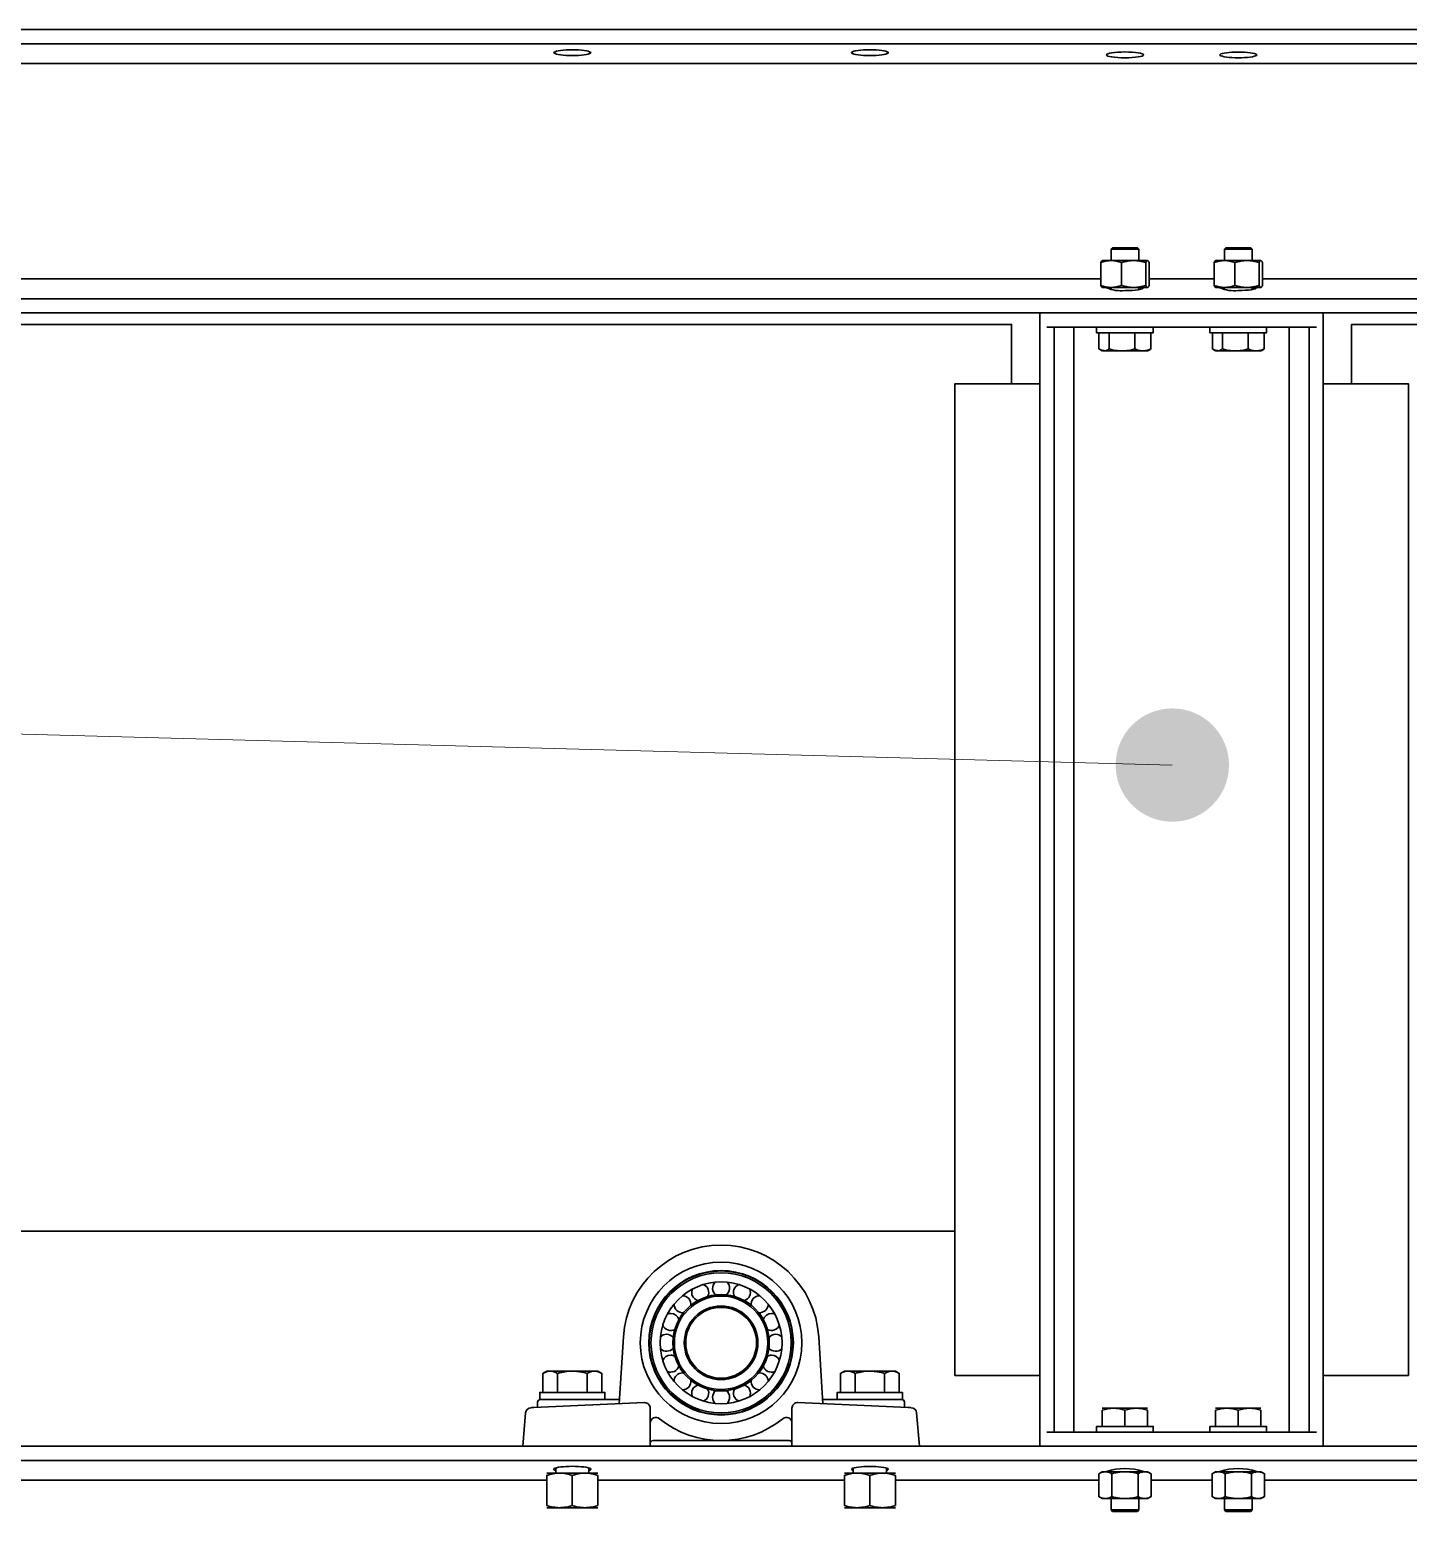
# Model space of a CAD drawing. Header units: millimetres. Extents: x -8400 to 8400, y -5940 to 5940.
# Drawn here: x -4078 to -3591, y 3918 to 4441 of the extents above; entities that cross this region are included whole.
import ezdxf

# ---------------------------------------------------------------- set-up
doc = ezdxf.new("R2010")
doc.units = ezdxf.units.MM
doc.layers.add('粗实线层', color=7, linetype='Continuous', lineweight=35)
doc.layers.add('细实线层', color=7, linetype='Continuous', lineweight=18)

# ---------------------------------------------------------------- blocks, each defined once
blk = doc.blocks.new('*X13')
at = {"layer": '细实线层', "lineweight": 18}
h = blk.add_hatch(color=0, dxfattribs=at)
edge = h.paths.add_edge_path(flags=0)
edge.add_arc((0, 0), 20, 0, 360)
at = {"layer": '细实线层', "color": 0}
blk.add_line((0, 0), (-2359.72, 63.78), dxfattribs=at)

msp = doc.modelspace()

# ---------------------------------------------------------------- linework, layer by layer
at = {"layer": '粗实线层', "linetype": 'Continuous', "lineweight": 35}
for points in [[(-1771.342, 4438.337), (-1771.342, 4440.77), (-5571.342, 4440.77), (-5571.342, 4438.337)], [(-1771.342, 4435.771), (-5571.342, 4435.771)], [(-5528.295, 4428.77), (-1814.389, 4428.77)], [(-3686.476, 4359.27), (-3686.476, 4363.284), (-3686.963, 4363.771), (-3687.077, 4363.771), (-3687.414, 4363.771), (-3687.956, 4363.771), (-3688.675, 4363.771), (-3689.534, 4363.771), (-3690.487, 4363.771), (-3691.484, 4363.771), (-3692.474, 4363.771), (-3693.405, 4363.771), (-3694.228, 4363.771), (-3694.901, 4363.771), (-3695.387, 4363.771), (-3695.637, 4363.771), (-3695.721, 4363.771), (-3696.208, 4363.284), (-3696.208, 4359.27)], [(-3686.476, 4363.284), (-3686.584, 4363.284), (-3686.904, 4363.284), (-3687.422, 4363.284), (-3688.115, 4363.284), (-3688.951, 4363.284), (-3689.893, 4363.284), (-3690.901, 4363.284), (-3691.927, 4363.284), (-3692.928, 4363.284), (-3693.858, 4363.284), (-3694.676, 4363.284), (-3695.346, 4363.284), (-3695.837, 4363.284), (-3696.114, 4363.284), (-3696.208, 4363.284)], [(-3646.476, 4363.284), (-3646.962, 4363.771), (-3647.077, 4363.771), (-3647.414, 4363.771), (-3647.956, 4363.771), (-3648.675, 4363.771), (-3649.534, 4363.771), (-3650.487, 4363.771), (-3651.484, 4363.771), (-3652.474, 4363.771), (-3653.405, 4363.771), (-3654.228, 4363.771), (-3654.901, 4363.771), (-3655.387, 4363.771), (-3655.637, 4363.771), (-3655.721, 4363.771), (-3656.208, 4363.284)], [(-3646.476, 4359.27), (-3646.476, 4363.284), (-3646.584, 4363.284), (-3646.904, 4363.284), (-3647.422, 4363.284), (-3648.115, 4363.284), (-3648.951, 4363.284), (-3649.893, 4363.284), (-3650.9, 4363.284), (-3651.927, 4363.284), (-3652.928, 4363.284), (-3653.858, 4363.284), (-3654.676, 4363.284), (-3655.346, 4363.284), (-3655.837, 4363.284), (-3656.114, 4363.284), (-3656.208, 4363.284), (-3656.208, 4359.27)], [(-3699.875, 4358.556), (-3699.727, 4358.852), (-3699.577, 4359.078), (-3699.502, 4359.16), (-3699.427, 4359.221), (-3699.411, 4359.23)], [(-3699.414, 4359.228), (-3699.342, 4359.27), (-3699.208, 4359.27), (-3698.81, 4359.27), (-3698.162, 4359.27), (-3697.285, 4359.27), (-3696.21, 4359.27), (-3695.033, 4359.27), (-3693.745, 4359.27), (-3692.383, 4359.27), (-3690.99, 4359.27), (-3689.607, 4359.27), (-3688.278, 4359.27), (-3688.817, 4359.258), (-3689.356, 4359.222), (-3689.892, 4359.162), (-3690.427, 4359.079), (-3690.694, 4359.03), (-3690.961, 4358.975), (-3691.094, 4358.947), (-3691.227, 4358.916), (-3691.36, 4358.885), (-3691.493, 4358.852), (-3692.021, 4358.712), (-3692.544, 4358.556)], [(-3684.011, 4358.556), (-3683.863, 4358.852), (-3683.714, 4359.078), (-3683.639, 4359.16), (-3683.563, 4359.221), (-3683.525, 4359.242), (-3683.487, 4359.258), (-3683.468, 4359.264), (-3683.448, 4359.268), (-3683.429, 4359.27), (-3683.41, 4359.27), (-3683.711, 4359.27), (-3684.244, 4359.27), (-3684.993, 4359.27), (-3685.935, 4359.27), (-3687.041, 4359.27), (-3688.278, 4359.27), (-3687.736, 4359.258), (-3687.192, 4359.221), (-3687.124, 4359.215), (-3687.056, 4359.208), (-3686.988, 4359.201), (-3686.92, 4359.193), (-3686.785, 4359.177), (-3686.65, 4359.16), (-3686.38, 4359.121), (-3686.112, 4359.076), (-3685.58, 4358.972), (-3685.053, 4358.85), (-3684.53, 4358.711), (-3684.011, 4358.556), (-3684.011, 4350.485)], [(-3683.41, 4349.77), (-3683.391, 4349.771), (-3683.372, 4349.774), (-3683.352, 4349.778), (-3683.333, 4349.783), (-3683.295, 4349.799), (-3683.257, 4349.82), (-3683.181, 4349.881), (-3683.106, 4349.963), (-3682.957, 4350.189), (-3682.809, 4350.485), (-3682.809, 4358.556), (-3682.957, 4358.852), (-3683.106, 4359.078), (-3683.182, 4359.16), (-3683.257, 4359.221), (-3683.333, 4359.258), (-3683.41, 4359.27)], [(-3659.875, 4358.556), (-3659.727, 4358.852), (-3659.577, 4359.078), (-3659.502, 4359.16), (-3659.427, 4359.221), (-3659.411, 4359.23)], [(-3659.414, 4359.228), (-3659.342, 4359.27), (-3659.208, 4359.27), (-3658.81, 4359.27), (-3658.162, 4359.27), (-3657.285, 4359.27), (-3656.21, 4359.27), (-3655.033, 4359.27), (-3653.745, 4359.27), (-3652.383, 4359.27), (-3650.99, 4359.27), (-3649.607, 4359.27), (-3648.278, 4359.27), (-3648.817, 4359.258), (-3649.356, 4359.222), (-3649.892, 4359.162), (-3650.427, 4359.079), (-3650.694, 4359.03), (-3650.961, 4358.975), (-3651.094, 4358.947), (-3651.227, 4358.916), (-3651.36, 4358.885), (-3651.493, 4358.852), (-3652.021, 4358.712), (-3652.544, 4358.556)], [(-3644.011, 4358.556), (-3644.53, 4358.711), (-3645.053, 4358.85), (-3645.581, 4358.972), (-3646.112, 4359.076), (-3646.38, 4359.121), (-3646.649, 4359.16), (-3646.785, 4359.177), (-3646.92, 4359.193), (-3646.988, 4359.201), (-3647.056, 4359.208), (-3647.124, 4359.215), (-3647.192, 4359.221), (-3647.736, 4359.258), (-3648.278, 4359.27), (-3647.041, 4359.27), (-3645.935, 4359.27), (-3644.993, 4359.27), (-3644.244, 4359.27), (-3643.711, 4359.27), (-3643.41, 4359.27), (-3643.429, 4359.27), (-3643.448, 4359.268), (-3643.467, 4359.264), (-3643.487, 4359.258), (-3643.525, 4359.242), (-3643.563, 4359.221), (-3643.639, 4359.16), (-3643.714, 4359.078), (-3643.863, 4358.852), (-3644.011, 4358.556), (-3644.011, 4350.485), (-3643.863, 4350.189), (-3643.714, 4349.963), (-3643.638, 4349.88), (-3643.563, 4349.82), (-3643.487, 4349.783), (-3643.41, 4349.77), (-3643.711, 4349.77), (-3644.244, 4349.77), (-3644.993, 4349.77), (-3645.935, 4349.77), (-3647.041, 4349.77), (-3648.278, 4349.77), (-3647.736, 4349.783), (-3647.192, 4349.82), (-3647.124, 4349.827), (-3647.056, 4349.833), (-3646.988, 4349.84), (-3646.92, 4349.848), (-3646.785, 4349.864), (-3646.649, 4349.881), (-3646.38, 4349.92), (-3646.112, 4349.965), (-3645.581, 4350.069), (-3645.053, 4350.191), (-3644.53, 4350.331), (-3644.011, 4350.485)], [(-3643.41, 4349.77), (-3643.391, 4349.771), (-3643.372, 4349.774), (-3643.352, 4349.778), (-3643.333, 4349.783), (-3643.295, 4349.799), (-3643.257, 4349.82), (-3643.181, 4349.881), (-3643.106, 4349.963), (-3642.957, 4350.189), (-3642.809, 4350.485), (-3642.809, 4358.556), (-3642.957, 4358.852), (-3643.106, 4359.078), (-3643.182, 4359.16), (-3643.257, 4359.221), (-3643.333, 4359.258), (-3643.41, 4359.27)], [(-3699.842, 4352.771), (-4637.789, 4352.771)], [(-3659.883, 4352.771), (-3682.801, 4352.771)], [(-2704.895, 4352.771), (-3642.842, 4352.771)], [(-3692.544, 4350.485), (-3692.021, 4350.329), (-3691.493, 4350.189), (-3691.36, 4350.156), (-3691.227, 4350.125), (-3691.094, 4350.094), (-3690.961, 4350.065), (-3690.694, 4350.011), (-3690.427, 4349.962), (-3689.892, 4349.879), (-3689.356, 4349.819), (-3688.817, 4349.783), (-3688.278, 4349.77), (-3689.607, 4349.77), (-3690.99, 4349.77), (-3692.383, 4349.77), (-3693.745, 4349.77), (-3695.033, 4349.77), (-3696.21, 4349.77), (-3697.238, 4349.77), (-3698.087, 4349.77), (-3698.732, 4349.77), (-3699.152, 4349.77), (-3699.334, 4349.77), (-3699.274, 4349.77), (-3699.293, 4349.771), (-3699.312, 4349.774), (-3699.331, 4349.778), (-3699.351, 4349.783), (-3699.389, 4349.799), (-3699.427, 4349.82), (-3699.503, 4349.881), (-3699.578, 4349.963), (-3699.727, 4350.189), (-3699.875, 4350.485)], [(-3696.208, 4349.77), (-3696.208, 4349.01)], [(-3686.476, 4349.01), (-3686.476, 4349.77)], [(-3652.544, 4350.485), (-3652.021, 4350.329), (-3651.493, 4350.189), (-3651.36, 4350.156), (-3651.227, 4350.125), (-3651.094, 4350.094), (-3650.961, 4350.065), (-3650.694, 4350.011), (-3650.427, 4349.962), (-3649.892, 4349.879), (-3649.356, 4349.819), (-3648.817, 4349.783), (-3648.278, 4349.77), (-3649.607, 4349.77), (-3650.99, 4349.77), (-3652.383, 4349.77), (-3653.745, 4349.77), (-3655.033, 4349.77), (-3656.21, 4349.77), (-3657.238, 4349.77), (-3658.087, 4349.77), (-3658.732, 4349.77), (-3659.152, 4349.77), (-3659.334, 4349.77), (-3659.274, 4349.77), (-3659.293, 4349.771), (-3659.312, 4349.774), (-3659.331, 4349.778), (-3659.351, 4349.783), (-3659.389, 4349.799), (-3659.427, 4349.82), (-3659.503, 4349.881), (-3659.578, 4349.963), (-3659.727, 4350.189), (-3659.875, 4350.485)], [(-3656.208, 4349.77), (-3656.208, 4349.01)], [(-3646.476, 4349.01), (-3646.476, 4349.77)], [(-5571.342, 4345.771), (-1771.342, 4345.771)], [(-5571.342, 4343.204), (-5571.342, 4340.771), (-1771.342, 4340.771), (-1771.342, 4343.204)], [(-3731.342, 4315.767), (-3731.342, 4336.707), (-4621.351, 4336.707)], [(-3718.909, 4335.771), (-3623.775, 4335.771)], [(-3716.342, 3945.771), (-3716.342, 4335.771)], [(-3709.342, 3945.771), (-3709.342, 4335.771)], [(-3701.342, 4335.771), (-3701.342, 4333.77), (-3701.15, 4333.77), (-3700.579, 4333.77), (-3699.931, 4333.77), (-3699.102, 4333.77), (-3698.112, 4333.77), (-3696.981, 4333.77), (-3695.731, 4333.77), (-3694.39, 4333.77), (-3692.985, 4333.77), (-3691.546, 4333.77), (-3690.103, 4333.77), (-3688.685, 4333.77), (-3687.323, 4333.77), (-3686.045, 4333.77), (-3684.878, 4333.77), (-3683.846, 4333.77), (-3682.97, 4333.77), (-3682.269, 4333.77), (-3681.757, 4333.77), (-3681.446, 4333.77), (-3681.342, 4333.77), (-3681.342, 4335.771)], [(-3661.342, 4335.771), (-3661.342, 4333.77), (-3661.149, 4333.77), (-3660.579, 4333.77), (-3659.931, 4333.77), (-3659.103, 4333.77), (-3658.112, 4333.77), (-3656.981, 4333.77), (-3655.731, 4333.77), (-3654.39, 4333.77), (-3652.985, 4333.77), (-3651.546, 4333.77), (-3650.103, 4333.77), (-3648.685, 4333.77), (-3647.323, 4333.77), (-3646.045, 4333.77), (-3644.878, 4333.77), (-3643.846, 4333.77), (-3642.97, 4333.77), (-3642.269, 4333.77), (-3641.757, 4333.77), (-3641.446, 4333.77), (-3641.342, 4333.77), (-3641.342, 4335.771)], [(-3633.342, 4335.771), (-3633.342, 3945.771)], [(-3626.342, 4335.771), (-3626.342, 3945.771)], [(-2721.333, 4336.707), (-3611.342, 4336.707), (-3611.342, 4315.767)], [(-3698.732, 4327.371), (-3698.956, 4327.383), (-3699.179, 4327.42), (-3699.401, 4327.479), (-3699.623, 4327.562), (-3699.734, 4327.611), (-3699.844, 4327.666), (-3699.9, 4327.695), (-3699.955, 4327.725), (-3700.01, 4327.756), (-3700.065, 4327.789), (-3700.284, 4327.93), (-3700.501, 4328.085), (-3700.501, 4333.77)], [(-3687.804, 4333.77), (-3687.804, 4328.085), (-3688.932, 4327.789), (-3690.07, 4327.563), (-3690.643, 4327.48), (-3691.22, 4327.42), (-3691.8, 4327.383), (-3692.383, 4327.371), (-3692.529, 4327.371), (-3692.675, 4327.373), (-3692.821, 4327.377), (-3692.967, 4327.383), (-3693.258, 4327.398), (-3693.548, 4327.42), (-3694.125, 4327.48), (-3694.699, 4327.563), (-3695.837, 4327.789), (-3696.963, 4328.085), (-3696.963, 4333.77)], [(-3682.183, 4328.085), (-3682.398, 4327.93), (-3682.615, 4327.791), (-3682.834, 4327.668), (-3683.054, 4327.565), (-3683.165, 4327.52), (-3683.277, 4327.481), (-3683.333, 4327.464), (-3683.389, 4327.447), (-3683.417, 4327.44), (-3683.446, 4327.433), (-3683.474, 4327.426), (-3683.502, 4327.42), (-3683.727, 4327.383), (-3683.952, 4327.371), (-3683.532, 4327.371), (-3683.35, 4327.371), (-3683.41, 4327.371), (-3683.711, 4327.371), (-3684.244, 4327.371), (-3684.993, 4327.371), (-3684.635, 4327.383), (-3684.279, 4327.42), (-3683.925, 4327.48), (-3683.574, 4327.563), (-3682.875, 4327.789), (-3682.183, 4328.085), (-3682.183, 4333.77)], [(-3658.732, 4327.371), (-3658.956, 4327.383), (-3659.179, 4327.42), (-3659.401, 4327.479), (-3659.623, 4327.562), (-3659.734, 4327.611), (-3659.844, 4327.666), (-3659.9, 4327.695), (-3659.955, 4327.725), (-3660.01, 4327.756), (-3660.065, 4327.789), (-3660.284, 4327.93), (-3660.501, 4328.085), (-3660.501, 4333.77)], [(-3647.803, 4333.77), (-3647.803, 4328.085), (-3648.932, 4327.789), (-3650.07, 4327.563), (-3650.643, 4327.48), (-3651.22, 4327.42), (-3651.8, 4327.383), (-3652.383, 4327.371), (-3652.529, 4327.371), (-3652.675, 4327.373), (-3652.821, 4327.377), (-3652.967, 4327.383), (-3653.258, 4327.398), (-3653.548, 4327.42), (-3654.126, 4327.48), (-3654.699, 4327.563), (-3655.837, 4327.789), (-3656.963, 4328.085), (-3656.963, 4333.77)], [(-3642.183, 4328.085), (-3642.398, 4327.93), (-3642.615, 4327.791), (-3642.834, 4327.668), (-3643.054, 4327.565), (-3643.165, 4327.52), (-3643.277, 4327.481), (-3643.333, 4327.464), (-3643.389, 4327.447), (-3643.417, 4327.44), (-3643.445, 4327.433), (-3643.474, 4327.426), (-3643.502, 4327.42), (-3643.727, 4327.383), (-3643.952, 4327.371), (-3643.532, 4327.371), (-3643.35, 4327.371), (-3643.41, 4327.371), (-3643.711, 4327.371), (-3644.244, 4327.371), (-3644.993, 4327.371), (-3644.635, 4327.383), (-3644.279, 4327.42), (-3643.926, 4327.48), (-3643.574, 4327.563), (-3642.875, 4327.789), (-3642.183, 4328.085), (-3642.183, 4333.77)], [(-3700.501, 4328.085), (-3699.809, 4327.789), (-3699.11, 4327.563), (-3698.758, 4327.48), (-3698.405, 4327.42), (-3698.049, 4327.383), (-3697.691, 4327.371)], [(-3700.002, 4327.752), (-3699.342, 4327.371)], [(-3696.963, 4328.085), (-3697.178, 4327.93), (-3697.395, 4327.791), (-3697.613, 4327.668), (-3697.834, 4327.565), (-3697.945, 4327.52), (-3698.057, 4327.481), (-3698.113, 4327.464), (-3698.169, 4327.447), (-3698.197, 4327.44), (-3698.225, 4327.433), (-3698.253, 4327.426), (-3698.282, 4327.42), (-3698.507, 4327.383), (-3698.732, 4327.371), (-3698.087, 4327.371), (-3697.238, 4327.371), (-3696.21, 4327.371), (-3695.033, 4327.371), (-3693.745, 4327.371), (-3692.383, 4327.371), (-3690.99, 4327.371), (-3689.607, 4327.371), (-3688.278, 4327.371), (-3687.041, 4327.371), (-3685.935, 4327.371), (-3684.993, 4327.371), (-3685.083, 4327.371), (-3685.172, 4327.373), (-3685.262, 4327.377), (-3685.352, 4327.383), (-3685.53, 4327.398), (-3685.708, 4327.42), (-3686.062, 4327.48), (-3686.414, 4327.563), (-3687.113, 4327.789), (-3687.804, 4328.085)], [(-3683.342, 4327.371), (-3682.681, 4327.752)], [(-3660.501, 4328.085), (-3659.809, 4327.789), (-3659.11, 4327.563), (-3658.758, 4327.48), (-3658.404, 4327.42), (-3658.049, 4327.383), (-3657.691, 4327.371)], [(-3660.002, 4327.752), (-3659.342, 4327.371)], [(-3656.963, 4328.085), (-3657.178, 4327.93), (-3657.395, 4327.791), (-3657.613, 4327.668), (-3657.834, 4327.565), (-3657.945, 4327.52), (-3658.057, 4327.481), (-3658.113, 4327.464), (-3658.169, 4327.447), (-3658.197, 4327.44), (-3658.225, 4327.433), (-3658.253, 4327.426), (-3658.282, 4327.42), (-3658.507, 4327.383), (-3658.732, 4327.371), (-3658.087, 4327.371), (-3657.238, 4327.371), (-3656.21, 4327.371), (-3655.033, 4327.371), (-3653.745, 4327.371), (-3652.383, 4327.371), (-3650.99, 4327.371), (-3649.607, 4327.371), (-3648.278, 4327.371), (-3647.041, 4327.371), (-3645.935, 4327.371), (-3644.993, 4327.371), (-3645.083, 4327.371), (-3645.172, 4327.373), (-3645.262, 4327.377), (-3645.351, 4327.383), (-3645.53, 4327.398), (-3645.708, 4327.42), (-3646.063, 4327.48), (-3646.414, 4327.563), (-3647.112, 4327.789), (-3647.803, 4328.085)], [(-3643.342, 4327.371), (-3642.681, 4327.752)], [(-3721.342, 4315.771), (-3751.342, 4315.771), (-3751.342, 3965.771), (-3721.342, 3965.771)], [(-3621.342, 4315.771), (-3591.342, 4315.771), (-3591.342, 3965.771), (-3621.342, 3965.771)], [(-4621.351, 4016.707), (-3751.358, 4016.707)], [(-3896.734, 3966.466), (-3895.342, 3967.27), (-3895.205, 3967.27), (-3894.799, 3967.27), (-3894.136, 3967.27), (-3894.467, 3967.256), (-3894.796, 3967.215), (-3895.123, 3967.147), (-3895.449, 3967.054), (-3896.094, 3966.8), (-3896.734, 3966.466), (-3896.734, 3959.771)], [(-3875.95, 3959.771), (-3875.95, 3966.466), (-3876.588, 3966.799), (-3877.234, 3967.053), (-3877.559, 3967.146), (-3877.887, 3967.215), (-3878.051, 3967.239), (-3878.216, 3967.256), (-3878.258, 3967.259), (-3878.299, 3967.263), (-3878.341, 3967.265), (-3878.382, 3967.267), (-3878.465, 3967.269), (-3878.548, 3967.27), (-3879.448, 3967.27), (-3880.557, 3967.27), (-3881.842, 3967.27), (-3883.264, 3967.27), (-3884.779, 3967.27), (-3886.342, 3967.27), (-3887.905, 3967.27), (-3889.42, 3967.27), (-3890.842, 3967.27), (-3892.127, 3967.27), (-3893.236, 3967.27), (-3894.136, 3967.27), (-3894.053, 3967.269), (-3893.971, 3967.267), (-3893.929, 3967.265), (-3893.888, 3967.263), (-3893.846, 3967.259), (-3893.805, 3967.256), (-3893.64, 3967.239), (-3893.475, 3967.215), (-3893.148, 3967.146), (-3892.822, 3967.053), (-3892.177, 3966.799), (-3891.538, 3966.466), (-3891.538, 3959.771)], [(-3891.538, 3966.466), (-3890.901, 3966.642), (-3890.258, 3966.8), (-3890.096, 3966.837), (-3889.934, 3966.872), (-3889.772, 3966.906), (-3889.61, 3966.939), (-3889.285, 3967), (-3888.96, 3967.055), (-3888.308, 3967.148), (-3887.655, 3967.215), (-3886.999, 3967.257), (-3886.342, 3967.27), (-3885.682, 3967.256), (-3885.02, 3967.215), (-3884.937, 3967.207), (-3884.854, 3967.2), (-3884.771, 3967.192), (-3884.689, 3967.184), (-3884.524, 3967.166), (-3884.359, 3967.146), (-3884.031, 3967.102), (-3883.705, 3967.052), (-3883.057, 3966.935), (-3882.415, 3966.797), (-3881.778, 3966.64), (-3881.146, 3966.466)], [(-3875.95, 3966.466), (-3877.342, 3967.27), (-3877.479, 3967.27), (-3877.885, 3967.27), (-3878.548, 3967.27), (-3878.879, 3967.256), (-3879.208, 3967.215), (-3879.535, 3967.147), (-3879.86, 3967.054), (-3880.506, 3966.8), (-3881.146, 3966.466), (-3881.146, 3959.771)], [(-3791.734, 3959.771), (-3791.734, 3966.466), (-3791.094, 3966.8), (-3790.449, 3967.054), (-3790.123, 3967.147), (-3789.796, 3967.215), (-3789.467, 3967.256), (-3789.136, 3967.27), (-3789.054, 3967.269), (-3788.97, 3967.267), (-3788.929, 3967.265), (-3788.888, 3967.263), (-3788.846, 3967.259), (-3788.805, 3967.256), (-3788.64, 3967.239), (-3788.475, 3967.215), (-3788.148, 3967.146), (-3787.822, 3967.053), (-3787.177, 3966.799), (-3786.538, 3966.466), (-3786.538, 3959.771)], [(-3791.734, 3966.466), (-3790.342, 3967.27), (-3790.205, 3967.27), (-3789.799, 3967.27), (-3789.136, 3967.27), (-3788.236, 3967.27), (-3787.127, 3967.27), (-3785.842, 3967.27), (-3784.42, 3967.27), (-3782.905, 3967.27), (-3781.342, 3967.27), (-3779.779, 3967.27), (-3778.264, 3967.27), (-3776.842, 3967.27), (-3775.557, 3967.27), (-3774.447, 3967.27), (-3773.548, 3967.27), (-3773.465, 3967.269), (-3773.382, 3967.267), (-3773.341, 3967.265), (-3773.299, 3967.263), (-3773.258, 3967.259), (-3773.216, 3967.256), (-3773.051, 3967.239), (-3772.887, 3967.215), (-3772.559, 3967.146), (-3772.234, 3967.053), (-3771.588, 3966.799), (-3770.95, 3966.466), (-3770.95, 3959.771)], [(-3786.538, 3966.466), (-3785.901, 3966.642), (-3785.258, 3966.8), (-3785.096, 3966.837), (-3784.934, 3966.872), (-3784.772, 3966.906), (-3784.61, 3966.939), (-3784.285, 3967), (-3783.96, 3967.055), (-3783.308, 3967.148), (-3782.655, 3967.215), (-3782, 3967.257), (-3781.342, 3967.27), (-3780.682, 3967.256), (-3780.02, 3967.215), (-3779.937, 3967.207), (-3779.854, 3967.2), (-3779.771, 3967.192), (-3779.689, 3967.184), (-3779.524, 3967.166), (-3779.359, 3967.146), (-3779.031, 3967.102), (-3778.705, 3967.052), (-3778.057, 3966.935), (-3777.415, 3966.797), (-3776.778, 3966.64), (-3776.146, 3966.466)], [(-3770.95, 3966.466), (-3772.342, 3967.27), (-3772.479, 3967.27), (-3772.885, 3967.27), (-3773.548, 3967.27), (-3773.879, 3967.256), (-3774.208, 3967.215), (-3774.535, 3967.147), (-3774.86, 3967.054), (-3775.506, 3966.8), (-3776.146, 3966.466), (-3776.146, 3959.771)], [(-3869.661, 3957.27), (-3878.154, 3957.27), (-3879.352, 3957.27), (-3880.684, 3957.27), (-3882.126, 3957.27), (-3883.649, 3957.27), (-3885.225, 3957.27), (-3886.821, 3957.27), (-3888.409, 3957.27), (-3889.956, 3957.27), (-3891.434, 3957.27), (-3892.814, 3957.27), (-3894.069, 3957.27), (-3895.174, 3957.27), (-3896.11, 3957.27), (-3896.856, 3957.27), (-3897.4, 3957.27), (-3897.731, 3957.27), (-3897.842, 3957.27), (-3897.842, 3959.771), (-3897.735, 3959.771), (-3897.416, 3959.771), (-3896.89, 3959.771), (-3896.168, 3959.771), (-3895.263, 3959.771), (-3894.191, 3959.771), (-3892.974, 3959.771), (-3891.633, 3959.771), (-3890.193, 3959.771), (-3888.682, 3959.771), (-3887.127, 3959.771), (-3885.557, 3959.771), (-3884.002, 3959.771), (-3882.491, 3959.771), (-3881.051, 3959.771), (-3879.71, 3959.771), (-3878.493, 3959.771), (-3877.421, 3959.771), (-3876.516, 3959.771), (-3875.794, 3959.771), (-3875.268, 3959.771), (-3874.949, 3959.771), (-3874.842, 3959.771), (-3874.842, 3957.27)], [(-3836.842, 3960.537), (-3836.842, 3960.535)], [(-3836.681, 3960.509), (-3836.442, 3960.271), (-3836.337, 3960.271), (-3836.029, 3960.271), (-3835.545, 3960.271), (-3834.922, 3960.271), (-3834.212, 3960.271), (-3833.472, 3960.271), (-3832.762, 3960.271), (-3832.139, 3960.271), (-3831.655, 3960.271), (-3831.347, 3960.271), (-3831.242, 3960.271), (-3831.003, 3960.509)], [(-3830.842, 3960.535), (-3830.842, 3960.536), (-3830.842, 3960.537)], [(-3789.53, 3957.27), (-3788.332, 3957.27), (-3787, 3957.27), (-3785.558, 3957.27), (-3784.034, 3957.27), (-3782.459, 3957.27), (-3780.863, 3957.27), (-3779.275, 3957.27), (-3777.728, 3957.27), (-3776.25, 3957.27), (-3774.87, 3957.27), (-3773.615, 3957.27), (-3772.51, 3957.27), (-3771.574, 3957.27), (-3770.828, 3957.27), (-3770.284, 3957.27), (-3769.953, 3957.27), (-3769.842, 3957.27), (-3769.842, 3959.771), (-3769.949, 3959.771), (-3770.268, 3959.771), (-3770.794, 3959.771), (-3771.516, 3959.771), (-3772.421, 3959.771), (-3773.493, 3959.771), (-3774.71, 3959.771), (-3776.051, 3959.771), (-3777.491, 3959.771), (-3779.002, 3959.771), (-3780.557, 3959.771), (-3782.127, 3959.771), (-3783.682, 3959.771), (-3785.193, 3959.771), (-3786.633, 3959.771), (-3787.974, 3959.771), (-3789.191, 3959.771), (-3790.263, 3959.771), (-3791.168, 3959.771), (-3791.89, 3959.771), (-3792.416, 3959.771), (-3792.735, 3959.771), (-3792.842, 3959.771), (-3792.842, 3957.27)], [(-3899.902, 3954.413), (-3860.932, 3956.168)], [(-3869.661, 3957.27), (-3888.996, 3957.27)], [(-3858.842, 3940.771), (-3858.842, 3954.17)], [(-3808.842, 3954.17), (-3808.842, 3940.771)], [(-3798.023, 3957.27), (-3789.53, 3957.27)], [(-3778.688, 3957.27), (-3798.023, 3957.27)], [(-3699.342, 3954.171), (-3699.22, 3954.171), (-3698.859, 3954.171), (-3698.27, 3954.171), (-3697.47, 3954.171), (-3696.484, 3954.171), (-3695.342, 3954.171), (-3695.852, 3954.158), (-3696.358, 3954.121), (-3696.862, 3954.061), (-3697.362, 3953.978), (-3698.357, 3953.752), (-3699.342, 3953.456), (-3699.342, 3947.77)], [(-3691.342, 3953.456), (-3692.325, 3953.752), (-3693.319, 3953.977), (-3693.82, 3954.06), (-3694.324, 3954.121), (-3694.578, 3954.142), (-3694.832, 3954.158), (-3694.959, 3954.163), (-3695.087, 3954.167), (-3695.214, 3954.17), (-3695.342, 3954.171), (-3694.078, 3954.171), (-3692.731, 3954.171), (-3691.342, 3954.171), (-3689.953, 3954.171), (-3688.606, 3954.171), (-3687.342, 3954.171), (-3687.215, 3954.17), (-3687.087, 3954.167), (-3686.959, 3954.163), (-3686.832, 3954.158), (-3686.578, 3954.142), (-3686.324, 3954.121), (-3685.82, 3954.06), (-3685.319, 3953.977), (-3684.325, 3953.752), (-3683.342, 3953.456), (-3683.342, 3947.77)], [(-3683.342, 3954.171), (-3683.463, 3954.171), (-3683.824, 3954.171), (-3684.414, 3954.171), (-3685.214, 3954.171), (-3686.2, 3954.171), (-3687.342, 3954.171), (-3687.852, 3954.158), (-3688.358, 3954.121), (-3688.862, 3954.061), (-3689.362, 3953.978), (-3690.357, 3953.752), (-3691.342, 3953.456), (-3691.342, 3947.77)], [(-3659.342, 3954.171), (-3659.22, 3954.171), (-3658.859, 3954.171), (-3658.27, 3954.171), (-3657.47, 3954.171), (-3656.484, 3954.171), (-3655.342, 3954.171), (-3654.078, 3954.171), (-3652.731, 3954.171), (-3651.342, 3954.171), (-3649.953, 3954.171), (-3648.606, 3954.171), (-3647.342, 3954.171), (-3647.851, 3954.158), (-3648.358, 3954.121), (-3648.862, 3954.061), (-3649.362, 3953.978), (-3650.357, 3953.752), (-3651.342, 3953.456), (-3651.342, 3947.77)], [(-3659.342, 3947.77), (-3659.342, 3953.456), (-3658.357, 3953.752), (-3657.362, 3953.978), (-3656.862, 3954.061), (-3656.358, 3954.121), (-3655.851, 3954.158), (-3655.342, 3954.171), (-3655.214, 3954.17), (-3655.087, 3954.167), (-3654.959, 3954.163), (-3654.832, 3954.158), (-3654.577, 3954.142), (-3654.324, 3954.121), (-3653.82, 3954.06), (-3653.319, 3953.977), (-3652.325, 3953.752), (-3651.342, 3953.456)], [(-3643.342, 3954.171), (-3643.463, 3954.171), (-3643.824, 3954.171), (-3644.414, 3954.171), (-3645.214, 3954.171), (-3646.2, 3954.171), (-3647.342, 3954.171), (-3647.215, 3954.17), (-3647.087, 3954.167), (-3646.959, 3954.163), (-3646.832, 3954.158), (-3646.578, 3954.142), (-3646.324, 3954.121), (-3645.82, 3954.06), (-3645.319, 3953.977), (-3644.325, 3953.752), (-3643.342, 3953.456), (-3643.342, 3947.77)], [(-3763.842, 3940.771), (-3764.872, 3952.545)], [(-3718.909, 3945.771), (-3623.775, 3945.771)], [(-3681.342, 3945.771), (-3681.342, 3947.77), (-3681.444, 3947.77), (-3681.747, 3947.77), (-3682.246, 3947.77), (-3682.929, 3947.77), (-3683.784, 3947.77), (-3684.793, 3947.77), (-3685.936, 3947.77), (-3687.188, 3947.77), (-3688.525, 3947.77), (-3689.919, 3947.77), (-3691.342, 3947.77), (-3692.765, 3947.77), (-3694.159, 3947.77), (-3695.496, 3947.77), (-3696.748, 3947.77), (-3697.89, 3947.77), (-3698.899, 3947.77), (-3699.754, 3947.77), (-3700.438, 3947.77), (-3700.937, 3947.77), (-3701.24, 3947.77), (-3701.342, 3947.77), (-3701.342, 3945.771)], [(-3641.342, 3945.771), (-3641.342, 3947.77), (-3641.444, 3947.77), (-3641.747, 3947.77), (-3642.246, 3947.77), (-3642.929, 3947.77), (-3643.784, 3947.77), (-3644.793, 3947.77), (-3645.936, 3947.77), (-3647.188, 3947.77), (-3648.525, 3947.77), (-3649.919, 3947.77), (-3651.342, 3947.77), (-3652.765, 3947.77), (-3654.159, 3947.77), (-3655.496, 3947.77), (-3656.748, 3947.77), (-3657.891, 3947.77), (-3658.899, 3947.77), (-3659.754, 3947.77), (-3660.438, 3947.77), (-3660.937, 3947.77), (-3661.24, 3947.77), (-3661.342, 3947.77), (-3661.342, 3945.771)], [(-1771.342, 3938.337), (-1771.342, 3940.771), (-5571.342, 3940.771), (-5571.342, 3938.337)], [(-1771.342, 3935.77), (-5571.342, 3935.77)], [(-3892.192, 3933.082), (-3892.192, 3931.27)], [(-3880.492, 3931.27), (-3880.492, 3933.082)], [(-3787.192, 3933.082), (-3787.192, 3931.27)], [(-3775.491, 3931.27), (-3775.491, 3933.082)], [(-4097.298, 3928.771), (-3895.304, 3928.771)], [(-3895.342, 3931.27), (-3895.205, 3931.27), (-3894.799, 3931.27), (-3894.136, 3931.27), (-3893.236, 3931.27), (-3892.127, 3931.27), (-3890.842, 3931.27), (-3890.985, 3931.27), (-3891.129, 3931.267), (-3891.201, 3931.265), (-3891.272, 3931.262), (-3891.344, 3931.26), (-3891.416, 3931.256), (-3891.702, 3931.239), (-3891.987, 3931.215), (-3892.554, 3931.147), (-3893.118, 3931.053), (-3894.236, 3930.799), (-3895.342, 3930.467), (-3895.342, 3919.874), (-3894.233, 3919.541), (-3893.115, 3919.287), (-3892.552, 3919.194), (-3891.985, 3919.126), (-3891.415, 3919.084), (-3890.842, 3919.07), (-3892.127, 3919.07), (-3893.236, 3919.07), (-3894.136, 3919.07), (-3894.799, 3919.07), (-3895.205, 3919.07), (-3895.342, 3919.07)], [(-3877.342, 3931.27), (-3877.479, 3931.27), (-3877.885, 3931.27), (-3878.548, 3931.27), (-3879.448, 3931.27), (-3880.557, 3931.27), (-3881.842, 3931.27), (-3881.269, 3931.256), (-3880.699, 3931.215), (-3880.132, 3931.147), (-3879.569, 3931.054), (-3878.45, 3930.8), (-3877.342, 3930.467), (-3877.342, 3919.874), (-3878.448, 3919.541), (-3879.566, 3919.287), (-3880.13, 3919.195), (-3880.697, 3919.126), (-3880.982, 3919.102), (-3881.268, 3919.084), (-3881.34, 3919.081), (-3881.411, 3919.078), (-3881.483, 3919.076), (-3881.555, 3919.074), (-3881.699, 3919.072), (-3881.842, 3919.07), (-3883.264, 3919.07), (-3884.779, 3919.07), (-3886.342, 3919.07), (-3887.905, 3919.07), (-3889.42, 3919.07), (-3890.842, 3919.07), (-3890.699, 3919.072), (-3890.555, 3919.074), (-3890.483, 3919.076), (-3890.411, 3919.078), (-3890.34, 3919.081), (-3890.268, 3919.084), (-3889.982, 3919.102), (-3889.697, 3919.126), (-3889.13, 3919.195), (-3888.566, 3919.287), (-3887.448, 3919.541), (-3886.342, 3919.874), (-3886.342, 3930.467)], [(-3877.314, 3928.771), (-3790.329, 3928.771)], [(-3790.342, 3931.27), (-3790.205, 3931.27), (-3789.799, 3931.27), (-3789.136, 3931.27), (-3788.236, 3931.27), (-3787.127, 3931.27), (-3785.842, 3931.27), (-3785.985, 3931.27), (-3786.129, 3931.267), (-3786.201, 3931.265), (-3786.272, 3931.262), (-3786.344, 3931.26), (-3786.416, 3931.256), (-3786.702, 3931.239), (-3786.987, 3931.215), (-3787.554, 3931.147), (-3788.118, 3931.053), (-3789.236, 3930.799), (-3790.342, 3930.467), (-3790.342, 3919.874), (-3789.233, 3919.541), (-3788.115, 3919.287), (-3787.552, 3919.194), (-3786.985, 3919.126), (-3786.415, 3919.084), (-3785.842, 3919.07), (-3787.127, 3919.07), (-3788.236, 3919.07), (-3789.136, 3919.07), (-3789.799, 3919.07), (-3790.205, 3919.07), (-3790.342, 3919.07)], [(-3781.342, 3930.467), (-3782.45, 3930.8), (-3783.569, 3931.054), (-3784.132, 3931.147), (-3784.699, 3931.215), (-3785.269, 3931.256), (-3785.842, 3931.27), (-3784.42, 3931.27), (-3782.905, 3931.27), (-3781.342, 3931.27), (-3779.779, 3931.27), (-3778.264, 3931.27), (-3776.842, 3931.27), (-3775.557, 3931.27), (-3774.447, 3931.27), (-3773.548, 3931.27), (-3772.885, 3931.27), (-3772.479, 3931.27), (-3772.342, 3931.27)], [(-3772.339, 3928.771), (-3700.555, 3928.771)], [(-3700.58, 3931.056), (-3700.58, 3922.985)], [(-3695.961, 3931.056), (-3696.53, 3931.352), (-3697.104, 3931.578), (-3697.393, 3931.661), (-3697.683, 3931.721), (-3697.976, 3931.758), (-3698.27, 3931.77), (-3697.47, 3931.77), (-3696.484, 3931.77), (-3695.342, 3931.77), (-3694.078, 3931.77), (-3692.731, 3931.77), (-3691.342, 3931.77), (-3690.755, 3931.758), (-3690.167, 3931.721), (-3690.093, 3931.715), (-3690.019, 3931.707), (-3689.946, 3931.701), (-3689.872, 3931.693), (-3689.726, 3931.677), (-3689.579, 3931.66), (-3689.288, 3931.621), (-3688.998, 3931.577), (-3688.422, 3931.473), (-3687.851, 3931.35), (-3687.285, 3931.211), (-3686.723, 3931.056)], [(-3696.208, 3932.53), (-3696.208, 3931.771)], [(-3686.476, 3931.771), (-3686.476, 3932.53)], [(-3682.104, 3922.985), (-3682.672, 3922.689), (-3683.246, 3922.464), (-3683.535, 3922.381), (-3683.826, 3922.32), (-3683.972, 3922.298), (-3684.119, 3922.283), (-3684.193, 3922.278), (-3684.267, 3922.274), (-3684.34, 3922.271), (-3684.414, 3922.27), (-3683.824, 3922.27), (-3683.463, 3922.27), (-3683.342, 3922.27), (-3682.104, 3922.985), (-3682.104, 3931.056)], [(-3682.089, 3928.771), (-3660.595, 3928.771)], [(-3646.723, 3931.056), (-3646.155, 3931.352), (-3645.582, 3931.578), (-3645.292, 3931.661), (-3645.001, 3931.721), (-3644.855, 3931.743), (-3644.708, 3931.758), (-3644.635, 3931.764), (-3644.561, 3931.767), (-3644.487, 3931.77), (-3644.414, 3931.77), (-3645.214, 3931.77), (-3646.2, 3931.77), (-3647.342, 3931.77), (-3648.606, 3931.77), (-3649.953, 3931.77), (-3651.342, 3931.77), (-3651.926, 3931.758), (-3652.509, 3931.721), (-3653.09, 3931.661), (-3653.669, 3931.579), (-3653.958, 3931.53), (-3654.247, 3931.475), (-3654.391, 3931.446), (-3654.535, 3931.416), (-3654.679, 3931.385), (-3654.823, 3931.352), (-3655.395, 3931.211), (-3655.961, 3931.056), (-3655.961, 3922.985), (-3656.528, 3922.689), (-3657.102, 3922.464), (-3657.391, 3922.381), (-3657.683, 3922.32), (-3657.829, 3922.298), (-3657.976, 3922.283), (-3658.049, 3922.278), (-3658.123, 3922.274), (-3658.197, 3922.271), (-3658.27, 3922.27), (-3658.564, 3922.283), (-3658.857, 3922.32), (-3659.148, 3922.38), (-3659.437, 3922.463), (-3660.011, 3922.689), (-3660.58, 3922.985), (-3660.58, 3931.056), (-3659.342, 3931.77), (-3659.22, 3931.77), (-3658.859, 3931.77), (-3658.27, 3931.77), (-3657.976, 3931.758), (-3657.684, 3931.721), (-3657.393, 3931.661), (-3657.104, 3931.578), (-3656.53, 3931.352), (-3655.961, 3931.056)], [(-3660.58, 3931.056), (-3660.012, 3931.352), (-3659.438, 3931.578), (-3659.149, 3931.661), (-3658.858, 3931.721), (-3658.711, 3931.743), (-3658.565, 3931.758), (-3658.491, 3931.764), (-3658.417, 3931.767), (-3658.344, 3931.77), (-3658.27, 3931.77), (-3657.47, 3931.77), (-3656.484, 3931.77), (-3655.342, 3931.77), (-3654.078, 3931.77), (-3652.731, 3931.77), (-3651.342, 3931.77), (-3650.755, 3931.758), (-3650.167, 3931.721), (-3650.093, 3931.715), (-3650.019, 3931.707), (-3649.946, 3931.701), (-3649.872, 3931.693), (-3649.726, 3931.677), (-3649.579, 3931.66), (-3649.288, 3931.621), (-3648.998, 3931.577), (-3648.422, 3931.473), (-3647.851, 3931.35), (-3647.285, 3931.211), (-3646.723, 3931.056), (-3646.723, 3922.985), (-3647.285, 3922.83), (-3647.851, 3922.691), (-3648.422, 3922.569), (-3648.998, 3922.465), (-3649.288, 3922.42), (-3649.579, 3922.381), (-3649.726, 3922.364), (-3649.872, 3922.348), (-3649.946, 3922.341), (-3650.019, 3922.333), (-3650.093, 3922.327), (-3650.167, 3922.32), (-3650.755, 3922.283), (-3651.342, 3922.27), (-3651.926, 3922.283), (-3652.509, 3922.319), (-3653.09, 3922.38), (-3653.669, 3922.462), (-3653.958, 3922.511), (-3654.247, 3922.565), (-3654.391, 3922.595), (-3654.535, 3922.625), (-3654.679, 3922.656), (-3654.823, 3922.689), (-3655.395, 3922.829), (-3655.961, 3922.985)], [(-3656.208, 3932.53), (-3656.208, 3931.771)], [(-3646.723, 3922.985), (-3646.154, 3922.689), (-3645.58, 3922.463), (-3645.291, 3922.38), (-3645, 3922.32), (-3644.708, 3922.283), (-3644.414, 3922.27), (-3644.34, 3922.271), (-3644.267, 3922.274), (-3644.193, 3922.278), (-3644.119, 3922.283), (-3643.973, 3922.298), (-3643.826, 3922.32), (-3643.535, 3922.381), (-3643.246, 3922.464), (-3642.672, 3922.689), (-3642.104, 3922.985), (-3642.104, 3931.056), (-3642.673, 3931.352), (-3643.247, 3931.578), (-3643.536, 3931.661), (-3643.827, 3931.721), (-3644.12, 3931.758), (-3644.414, 3931.77), (-3643.824, 3931.77), (-3643.463, 3931.77), (-3643.342, 3931.77), (-3642.104, 3931.056)], [(-3646.476, 3931.771), (-3646.476, 3932.53)], [(-3642.129, 3928.771), (-3570.345, 3928.771)], [(-3695.961, 3922.985), (-3695.395, 3922.829), (-3694.823, 3922.689), (-3694.679, 3922.656), (-3694.535, 3922.625), (-3694.391, 3922.595), (-3694.247, 3922.565), (-3693.958, 3922.511), (-3693.669, 3922.462), (-3693.09, 3922.38), (-3692.509, 3922.319), (-3691.926, 3922.283), (-3691.342, 3922.27), (-3690.755, 3922.283), (-3690.167, 3922.32), (-3690.093, 3922.327), (-3690.019, 3922.333), (-3689.946, 3922.341), (-3689.872, 3922.348), (-3689.726, 3922.364), (-3689.579, 3922.381), (-3689.288, 3922.42), (-3688.998, 3922.465), (-3688.422, 3922.569), (-3687.851, 3922.691), (-3687.285, 3922.83), (-3686.723, 3922.985)], [(-3660.58, 3922.985), (-3659.342, 3922.27), (-3659.22, 3922.27), (-3658.859, 3922.27), (-3658.27, 3922.27), (-3657.47, 3922.27), (-3656.484, 3922.27), (-3655.342, 3922.27), (-3654.078, 3922.27), (-3652.731, 3922.27), (-3651.342, 3922.27), (-3649.953, 3922.27), (-3648.606, 3922.27), (-3647.342, 3922.27), (-3646.2, 3922.27), (-3645.214, 3922.27), (-3644.414, 3922.27), (-3643.824, 3922.27), (-3643.463, 3922.27), (-3643.342, 3922.27), (-3642.104, 3922.985)], [(-3886.342, 3919.874), (-3885.233, 3919.541), (-3884.115, 3919.287), (-3883.552, 3919.194), (-3882.985, 3919.126), (-3882.415, 3919.084), (-3881.842, 3919.07), (-3880.557, 3919.07), (-3879.448, 3919.07), (-3878.548, 3919.07), (-3877.885, 3919.07), (-3877.479, 3919.07), (-3877.342, 3919.07)], [(-3772.342, 3919.07), (-3772.479, 3919.07), (-3772.885, 3919.07), (-3773.548, 3919.07), (-3774.447, 3919.07), (-3775.557, 3919.07), (-3776.842, 3919.07), (-3778.264, 3919.07), (-3779.779, 3919.07), (-3781.342, 3919.07), (-3782.905, 3919.07), (-3784.42, 3919.07), (-3785.842, 3919.07), (-3785.699, 3919.072), (-3785.555, 3919.074), (-3785.483, 3919.076), (-3785.411, 3919.078), (-3785.34, 3919.081), (-3785.268, 3919.084), (-3784.982, 3919.102), (-3784.697, 3919.126), (-3784.13, 3919.195), (-3783.566, 3919.287), (-3782.448, 3919.541), (-3781.342, 3919.874)], [(-3696.208, 3922.27), (-3696.208, 3918.257), (-3695.721, 3917.771), (-3695.612, 3917.771), (-3695.288, 3917.771), (-3694.766, 3917.771), (-3694.073, 3917.771), (-3693.242, 3917.771), (-3692.317, 3917.771), (-3691.342, 3917.771), (-3690.367, 3917.771), (-3689.442, 3917.771), (-3688.611, 3917.771), (-3687.918, 3917.771), (-3687.396, 3917.771), (-3687.072, 3917.771), (-3686.963, 3917.771), (-3686.476, 3918.257), (-3686.476, 3922.27)], [(-3696.208, 3918.257), (-3696.102, 3918.257), (-3695.787, 3918.257), (-3695.279, 3918.257), (-3694.598, 3918.257), (-3693.775, 3918.257), (-3692.846, 3918.257), (-3691.85, 3918.257), (-3690.833, 3918.257), (-3689.838, 3918.257), (-3688.909, 3918.257), (-3688.086, 3918.257), (-3687.405, 3918.257), (-3686.897, 3918.257), (-3686.582, 3918.257), (-3686.476, 3918.257)], [(-3656.208, 3922.27), (-3656.208, 3918.257), (-3655.721, 3917.771), (-3655.612, 3917.771), (-3655.288, 3917.771), (-3654.766, 3917.771), (-3654.073, 3917.771), (-3653.242, 3917.771), (-3652.316, 3917.771), (-3651.342, 3917.771), (-3650.368, 3917.771), (-3649.442, 3917.771), (-3648.612, 3917.771), (-3647.918, 3917.771), (-3647.396, 3917.771), (-3647.072, 3917.771), (-3646.962, 3917.771), (-3646.476, 3918.257), (-3646.476, 3922.27)], [(-3656.208, 3918.257), (-3656.102, 3918.257), (-3655.787, 3918.257), (-3655.279, 3918.257), (-3654.598, 3918.257), (-3653.775, 3918.257), (-3652.846, 3918.257), (-3651.851, 3918.257), (-3650.833, 3918.257), (-3649.838, 3918.257), (-3648.909, 3918.257), (-3648.086, 3918.257), (-3647.405, 3918.257), (-3646.897, 3918.257), (-3646.582, 3918.257), (-3646.476, 3918.257)]]:
    msp.add_lwpolyline(points, dxfattribs=at)
for points in [[(-3886.342, 4431.62), (-3887.471, 4431.636), (-3888.565, 4431.682), (-3889.592, 4431.757), (-3890.52, 4431.859), (-3891.321, 4431.984), (-3891.971, 4432.13), (-3892.45, 4432.291), (-3892.743, 4432.462), (-3892.842, 4432.639), (-3892.743, 4432.815), (-3892.45, 4432.986), (-3891.971, 4433.147), (-3891.321, 4433.293), (-3890.52, 4433.418), (-3889.592, 4433.52), (-3888.565, 4433.595), (-3887.471, 4433.641), (-3886.342, 4433.657), (-3885.213, 4433.641), (-3884.119, 4433.595), (-3883.092, 4433.52), (-3882.164, 4433.418), (-3881.363, 4433.293), (-3880.713, 4433.147), (-3880.234, 4432.986), (-3879.941, 4432.815), (-3879.842, 4432.639), (-3879.941, 4432.462), (-3880.234, 4432.291), (-3880.713, 4432.13), (-3881.363, 4431.984), (-3882.164, 4431.859), (-3883.092, 4431.757), (-3884.119, 4431.682), (-3885.213, 4431.636)], [(-3781.342, 4431.62), (-3782.471, 4431.636), (-3783.565, 4431.682), (-3784.592, 4431.757), (-3785.52, 4431.859), (-3786.321, 4431.984), (-3786.971, 4432.13), (-3787.45, 4432.291), (-3787.743, 4432.462), (-3787.842, 4432.639), (-3787.743, 4432.815), (-3787.45, 4432.986), (-3786.971, 4433.147), (-3786.321, 4433.293), (-3785.52, 4433.418), (-3784.592, 4433.52), (-3783.565, 4433.595), (-3782.471, 4433.641), (-3781.342, 4433.657), (-3780.213, 4433.641), (-3779.119, 4433.595), (-3778.092, 4433.52), (-3777.164, 4433.418), (-3776.363, 4433.293), (-3775.713, 4433.147), (-3775.234, 4432.986), (-3774.941, 4432.815), (-3774.842, 4432.639), (-3774.941, 4432.462), (-3775.234, 4432.291), (-3775.713, 4432.13), (-3776.363, 4431.984), (-3777.164, 4431.859), (-3778.092, 4431.757), (-3779.119, 4431.682), (-3780.213, 4431.636)], [(-3651.342, 4430.837), (-3652.471, 4430.853), (-3653.565, 4430.899), (-3654.592, 4430.974), (-3655.52, 4431.075), (-3656.321, 4431.201), (-3656.971, 4431.347), (-3657.45, 4431.507), (-3657.743, 4431.679), (-3657.842, 4431.855), (-3657.743, 4432.032), (-3657.45, 4432.204), (-3656.971, 4432.365), (-3656.321, 4432.509), (-3655.52, 4432.635), (-3654.592, 4432.737), (-3653.565, 4432.812), (-3652.471, 4432.858), (-3651.342, 4432.873), (-3650.213, 4432.858), (-3649.119, 4432.812), (-3648.092, 4432.737), (-3647.164, 4432.635), (-3646.363, 4432.509), (-3645.713, 4432.365), (-3645.234, 4432.204), (-3644.941, 4432.032), (-3644.842, 4431.855), (-3644.941, 4431.679), (-3645.234, 4431.507), (-3645.713, 4431.347), (-3646.363, 4431.201), (-3647.164, 4431.075), (-3648.092, 4430.974), (-3649.119, 4430.899), (-3650.213, 4430.853)], [(-3692.544, 4358.556), (-3693.447, 4358.852), (-3694.358, 4359.078), (-3694.817, 4359.16), (-3695.278, 4359.221), (-3695.742, 4359.258), (-3696.21, 4359.27), (-3696.326, 4359.27), (-3696.443, 4359.268), (-3696.56, 4359.264), (-3696.677, 4359.258), (-3696.91, 4359.242), (-3697.142, 4359.221), (-3697.604, 4359.16), (-3698.063, 4359.078), (-3698.974, 4358.852), (-3699.875, 4358.556), (-3699.875, 4350.485), (-3698.972, 4350.189), (-3698.061, 4349.963), (-3697.602, 4349.88), (-3697.141, 4349.82), (-3696.676, 4349.783), (-3696.21, 4349.77), (-3696.093, 4349.771), (-3695.976, 4349.774), (-3695.859, 4349.778), (-3695.742, 4349.783), (-3695.509, 4349.799), (-3695.277, 4349.82), (-3694.815, 4349.881), (-3694.356, 4349.963), (-3693.445, 4350.189), (-3692.544, 4350.485)], [(-3652.544, 4358.556), (-3653.447, 4358.852), (-3654.358, 4359.078), (-3654.817, 4359.16), (-3655.278, 4359.221), (-3655.742, 4359.258), (-3656.21, 4359.27), (-3656.326, 4359.27), (-3656.443, 4359.268), (-3656.56, 4359.264), (-3656.677, 4359.258), (-3656.91, 4359.242), (-3657.142, 4359.221), (-3657.604, 4359.16), (-3658.063, 4359.078), (-3658.974, 4358.852), (-3659.875, 4358.556), (-3659.875, 4350.485), (-3658.972, 4350.189), (-3658.061, 4349.963), (-3657.602, 4349.88), (-3657.141, 4349.82), (-3656.676, 4349.783), (-3656.21, 4349.77), (-3656.093, 4349.771), (-3655.976, 4349.774), (-3655.859, 4349.778), (-3655.742, 4349.783), (-3655.509, 4349.799), (-3655.277, 4349.82), (-3654.815, 4349.881), (-3654.356, 4349.963), (-3653.445, 4350.189), (-3652.544, 4350.485)], [(-3684.011, 4350.485), (-3683.863, 4350.189), (-3683.714, 4349.963), (-3683.638, 4349.88), (-3683.563, 4349.82), (-3683.487, 4349.783), (-3683.41, 4349.77), (-3683.711, 4349.77), (-3684.244, 4349.77), (-3684.993, 4349.77), (-3685.935, 4349.77), (-3687.041, 4349.77), (-3688.278, 4349.77), (-3687.736, 4349.783), (-3687.192, 4349.82), (-3687.124, 4349.827), (-3687.056, 4349.833), (-3686.988, 4349.84), (-3686.92, 4349.848), (-3686.785, 4349.864), (-3686.65, 4349.881), (-3686.38, 4349.92), (-3686.112, 4349.965), (-3685.58, 4350.069), (-3685.053, 4350.191), (-3684.53, 4350.331)], [(-3721.342, 3940.771), (-3621.342, 3940.771), (-3621.342, 4340.771), (-3721.342, 4340.771)], [(-3890.842, 3931.27), (-3889.42, 3931.27), (-3887.905, 3931.27), (-3886.342, 3931.27), (-3884.779, 3931.27), (-3883.264, 3931.27), (-3881.842, 3931.27), (-3881.985, 3931.27), (-3882.129, 3931.267), (-3882.201, 3931.265), (-3882.272, 3931.262), (-3882.344, 3931.26), (-3882.416, 3931.256), (-3882.702, 3931.239), (-3882.987, 3931.215), (-3883.554, 3931.147), (-3884.118, 3931.053), (-3885.235, 3930.799), (-3886.342, 3930.467), (-3887.451, 3930.8), (-3888.569, 3931.054), (-3889.132, 3931.147), (-3889.699, 3931.215), (-3890.269, 3931.256)], [(-3781.342, 3930.467), (-3781.342, 3919.874), (-3780.233, 3919.541), (-3779.115, 3919.287), (-3778.551, 3919.194), (-3777.985, 3919.126), (-3777.415, 3919.084), (-3776.842, 3919.07), (-3776.699, 3919.072), (-3776.555, 3919.074), (-3776.483, 3919.076), (-3776.412, 3919.078), (-3776.34, 3919.081), (-3776.268, 3919.084), (-3775.982, 3919.102), (-3775.697, 3919.126), (-3775.13, 3919.195), (-3774.566, 3919.287), (-3773.448, 3919.541), (-3772.342, 3919.874), (-3772.342, 3930.467), (-3773.451, 3930.8), (-3774.569, 3931.054), (-3775.132, 3931.147), (-3775.699, 3931.215), (-3776.269, 3931.256), (-3776.842, 3931.27), (-3776.985, 3931.27), (-3777.129, 3931.267), (-3777.201, 3931.265), (-3777.272, 3931.262), (-3777.344, 3931.26), (-3777.416, 3931.256), (-3777.702, 3931.239), (-3777.987, 3931.215), (-3778.554, 3931.147), (-3779.118, 3931.053), (-3780.236, 3930.799)], [(-3686.723, 3922.985), (-3686.723, 3931.056), (-3686.155, 3931.352), (-3685.582, 3931.578), (-3685.293, 3931.661), (-3685.001, 3931.721), (-3684.855, 3931.743), (-3684.708, 3931.758), (-3684.635, 3931.764), (-3684.561, 3931.767), (-3684.487, 3931.77), (-3684.414, 3931.77), (-3684.12, 3931.758), (-3683.827, 3931.721), (-3683.536, 3931.661), (-3683.247, 3931.578), (-3682.673, 3931.352), (-3682.104, 3931.056), (-3683.342, 3931.77), (-3683.463, 3931.77), (-3683.824, 3931.77), (-3684.414, 3931.77), (-3685.214, 3931.77), (-3686.2, 3931.77), (-3687.342, 3931.77), (-3688.606, 3931.77), (-3689.953, 3931.77), (-3691.342, 3931.77), (-3691.926, 3931.758), (-3692.509, 3931.721), (-3693.09, 3931.661), (-3693.669, 3931.579), (-3693.958, 3931.53), (-3694.247, 3931.475), (-3694.391, 3931.446), (-3694.535, 3931.416), (-3694.679, 3931.385), (-3694.823, 3931.352), (-3695.395, 3931.211), (-3695.961, 3931.056), (-3695.961, 3922.985), (-3696.529, 3922.689), (-3697.102, 3922.464), (-3697.391, 3922.381), (-3697.683, 3922.32), (-3697.829, 3922.298), (-3697.976, 3922.283), (-3698.049, 3922.278), (-3698.123, 3922.274), (-3698.197, 3922.271), (-3698.27, 3922.27), (-3698.564, 3922.283), (-3698.857, 3922.32), (-3699.148, 3922.38), (-3699.437, 3922.463), (-3700.011, 3922.689), (-3700.58, 3922.985), (-3699.342, 3922.27), (-3699.22, 3922.27), (-3698.859, 3922.27), (-3698.27, 3922.27), (-3697.47, 3922.27), (-3696.484, 3922.27), (-3695.342, 3922.27), (-3694.078, 3922.27), (-3692.731, 3922.27), (-3691.342, 3922.27), (-3689.953, 3922.27), (-3688.606, 3922.27), (-3687.342, 3922.27), (-3686.2, 3922.27), (-3685.214, 3922.27), (-3684.414, 3922.27), (-3684.708, 3922.283), (-3685, 3922.32), (-3685.291, 3922.38), (-3685.58, 3922.463), (-3686.154, 3922.689)], [(-3700.58, 3931.056), (-3700.012, 3931.352), (-3699.438, 3931.578), (-3699.149, 3931.661), (-3698.858, 3931.721), (-3698.712, 3931.743), (-3698.565, 3931.758), (-3698.491, 3931.764), (-3698.417, 3931.767), (-3698.344, 3931.77), (-3698.27, 3931.77), (-3698.859, 3931.77), (-3699.22, 3931.77), (-3699.342, 3931.77)]]:
    msp.add_lwpolyline(points, close=True, dxfattribs=at)
for points in [[(-3869.755, 3955.771), (-3868.275, 3979.426, -0.9393635), (-3799.409, 3979.426), (-3797.929, 3955.771)], [(-3797.929, 3955.771), (-3799.409, 3979.426, 0.9393635), (-3868.275, 3979.426)], [(-3848.741, 3985.457, 0.3352779), (-3851.627, 3987.637, 0.1016656), (-3852.809, 3987.394)], [(-3814.874, 3987.394, 0.1016788), (-3816.057, 3987.637, 0.3352514), (-3818.943, 3985.457)], [(-3850.74, 3979.133, 0.2292004), (-3853.092, 3980.271, 0.2021644), (-3855.24, 3979.365)], [(-3812.444, 3979.365, 0.2021512), (-3814.592, 3980.271, 0.2291788), (-3816.944, 3979.133)], [(-3850.166, 3972.524, 0.127855), (-3851.627, 3972.904, 0.3067853), (-3854.412, 3971.017)], [(-3813.271, 3971.017, 0.3067853), (-3816.057, 3972.904, 0.127855), (-3817.518, 3972.524)], [(-3847.107, 3966.638, 0.0288333), (-3847.454, 3966.659, 0.4142178), (-3850.454, 3963.659)], [(-3817.23, 3963.621, 0.4142074), (-3820.23, 3966.659, 0.0288333), (-3820.577, 3966.638)], [(-3903.842, 3940.771), (-3902.812, 3952.544, -0.3759908), (-3900.909, 3954.368), (-3900.774, 3954.374), (-3900.406, 3954.391), (-3899.902, 3954.413), (-3860.932, 3956.168, -0.0106027), (-3860.842, 3956.17, -0.4142215), (-3858.842, 3954.17), (-3858.842, 3940.771)], [(-3897.57, 3957.271, 0.4142502), (-3898.57, 3956.271), (-3898.57, 3954.474)], [(-3808.842, 3940.771), (-3808.842, 3954.169, -0.4276116), (-3806.752, 3956.168), (-3767.782, 3954.413), (-3767.278, 3954.391), (-3766.909, 3954.374), (-3766.774, 3954.368, -0.3759908), (-3764.872, 3952.545), (-3763.842, 3940.771)], [(-3769.114, 3954.474), (-3769.114, 3956.271, 0.4142502), (-3770.114, 3957.271)], [(-3808.842, 3948.929, 0.631298), (-3812.102, 3950.482, -0.3547124), (-3855.582, 3950.482, 0.6312878), (-3858.842, 3948.928)], [(-3808.842, 3948.929, 0.631298), (-3812.102, 3950.482, -0.3547124), (-3855.582, 3950.482, 0.6312878), (-3858.842, 3948.928)], [(-3808.842, 3941.77, 0.4141927), (-3809.842, 3942.77), (-3833.842, 3942.77), (-3857.842, 3942.77, 0.4141927), (-3858.842, 3941.77)]]:
    msp.add_lwpolyline(points, format="xyb", dxfattribs=at)
for radius in [28.5, 25.5, 25.341, 24.739, 21.5, 17, 16.5, 13, 12.5]:
    msp.add_circle((-3833.842, 3977.271), radius, dxfattribs=at)
for centre, radius, start, end in [((-3692.732, 4361.055), 12.465, 245.79765, 276.40228), ((-3652.732, 4361.055), 12.465, 245.79753, 276.40183), ((-3841.209, 3995.055), 3, 156.78507, 254.15869), ((-3841.209, 3995.055), 3, 330.86143, 68.21396), ((-3833.842, 3996.52), 3, 134.28739, 231.63647), ((-3833.842, 3996.52), 3, 308.36229, 45.73369), ((-3826.475, 3995.055), 3, 111.7855, 209.16502), ((-3826.475, 3995.055), 3, 285.8631, 23.2181), ((-3847.454, 3990.882), 3, 179.28736, 276.63869), ((-3847.447, 3989.386), 4.496, 90.08183, 90.56193), ((-3847.454, 3990.882), 3, 353.36256, 90.01097), ((-3820.23, 3990.882), 3, 89.99857, 186.62143), ((-3820.23, 3990.882), 3, 263.36809, 0.70432), ((-3820.237, 3989.386), 4.496, 89.43807, 89.91817), ((-3851.627, 3984.637), 3, 201.787, 299.13265), ((-3816.057, 3984.637), 3, 240.86645, 338.21453), ((-3853.092, 3977.271), 3, 224.28312, 321.61341), ((-3814.592, 3977.271), 3, 218.3694, 315.7215), ((-3851.627, 3969.904), 3, 246.78847, 344.13077), ((-3820.237, 3962.162), 4.496, 89.43806, 89.91817), ((-3816.057, 3969.904), 3, 195.86947, 293.19375), ((-3845.957, 3963.665), 4.496, 180.08183, 180.56193), ((-3847.454, 3963.659), 3, 269.99857, 6.62747), ((-3841.209, 3959.486), 3, 105.86871, 203.20414), ((-3841.209, 3959.486), 3, 291.78059, 29.15487), ((-3833.842, 3958.02), 3, 131.41152, 225.69374), ((-3833.842, 3958.02), 3, 314.27843, 48.59358), ((-3826.475, 3959.486), 3, 150.86645, 248.21825), ((-3826.475, 3959.486), 3, 336.78214, 74.11692), ((-3820.23, 3963.659), 3, 173.36809, 270.01097), ((-3691.342, 3911.912), 20.976, 71.94815, 108.05185), ((-3651.342, 3911.912), 20.976, 71.94805, 108.05195)]:
    msp.add_arc(centre, radius, start, end, dxfattribs=at)
msp.add_ellipse((-3691.342, 4431.855), major_axis=(-6.567, 0), ratio=0.1566313, dxfattribs=at)
for centre, major_axis, ratio, start_param, end_param in [((-3691.232, 4349.67), (6.432, 0.014), 0.1567746, 4.6948733, 6.2849483), ((-3651.226, 4349.669), (6.315, 0.015), 0.1567743, 4.6938095, 6.2851089), ((-3886.342, 3932.638), (-6.562, 0), 0.1565684, 2.6908255, 6.7339692), ((-3781.342, 3932.638), (-6.44, 0), 0.15657, 2.6908536, 6.7339906)]:
    msp.add_ellipse(centre, major_axis=major_axis, ratio=ratio, start_param=start_param, end_param=end_param, dxfattribs=at)

# ---------------------------------------------------------------- block references
at = {"layer": '细实线层'}
msp.add_blockref('*X13', (-3674.622, 4181.189), dxfattribs=at)

doc.saveas('drawing.dxf')
